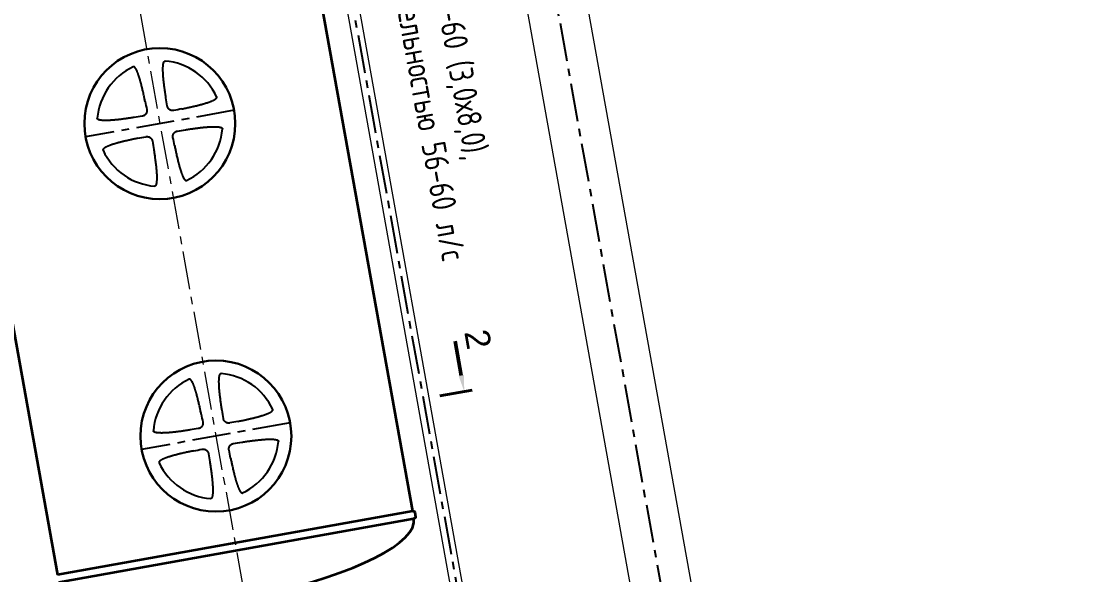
# Model space of a CAD drawing. Header units: millimetres. Extents: x 24859265 to 26550985, y 32092698 to 33532929.
# Drawn here: x 25974170 to 25982907, y 32915837 to 32920440 of the extents above; entities that cross this region are included whole.
import ezdxf
from ezdxf import colors
from ezdxf.entities.mleader import LeaderData, LeaderLine
from ezdxf.math import Vec2, Vec3

# ---------------------------------------------------------------- set-up
doc = ezdxf.new("R2010")
doc.units = ezdxf.units.MM
doc.linetypes.add('осевая', pattern=[50.8, 31.75, -6.35, 6.35, -6.35])
doc.layers.add('Выноски', color=7, linetype='Continuous')
doc.layers.add('Системный слой', color=7, linetype='Continuous')
doc.layers.add('Труба профиль', color=7, linetype='Continuous', lineweight=50)
doc.styles.add('ARTEM GOST', font='GOST_0.TTF')
doc.styles.add('GOST 2.304', font='GOST_0.TTF')
doc.styles.get("Standard").update_dxf_attribs({"font": 'arial.ttf'})
doc.dimstyles.new('STANDARD$0', dxfattribs={"dimscale": 100, "dimtxt": 2.5, "dimasz": 1, "dimexe": 0.5, "dimexo": 2, "dimgap": 1, "dimtad": 1, "dimdec": 0, "dimzin": 0, "dimdsep": 46, "dimtxsty": 'Standard', "dimblk1": 'OBLIQUE', "dimblk2": 'OBLIQUE', "dimsah": 1, "dimcen": 2, "dimadec": 0, "dimazin": 0, "dimtfac": 1, "dimtdec": 4, "dimtofl": 0, "dimtmove": 2, "dimatfit": 3, "dimldrblk": 'OBLIQUE', "dimfxl": 1, "dimtolj": 1, "dimtzin": 0, "dimarcsym": 0})

# ---------------------------------------------------------------- blocks, each defined once
blk = doc.blocks.new('fsadfs')
at = {"color": 1, "linetype": 'осевая', "lineweight": 25, "ltscale": 10}
for p, q in [((8927.3, -30378.6), (3836.6, -2004.1)), ((2972.9, -6660.8), (6380.9, -25656.3)), ((2301.9, -9285.1), (1066.9, -9506.7)), ((2767.8, -11882), (1532.8, -12103.6))]:
    blk.add_line(p, q, dxfattribs=at)
at = {"lineweight": 20}
for p, q in [((9013.2, -29441.3), (4256.8, -2930.5)), ((8521, -29529.6), (3764.6, -3018.8)), ((6331.8, -25665.1), (2924.5, -6674)), ((6430.1, -25647.5), (3022.9, -6656.2))]:
    blk.add_line(p, q, dxfattribs=at)
at = {"color": 1, "linetype": 'осевая', "lineweight": 15, "ltscale": 10}
blk.add_line((979.5, -5459), (4422.1, -24663), dxfattribs=at)
at = {"color": 1, "lineweight": 40}
blk.add_line((4281.9, -11610.4), (4013.2, -11658.6), dxfattribs=at)
at = {"lineweight": 35}
for points in [[(3786.3, -12617.1), (2535.7, -5646.6)], [(-417.2, -6176.4), (833.4, -13146.9)], [(3786.3, -12617.1), (833.4, -13146.9)], [(844, -13205.9), (3796.9, -12676.2)]]:
    blk.add_lwpolyline(points, dxfattribs=at)
at = {"color": 1, "linetype": 'ByBlock', "lineweight": -2}
blk.add_lwpolyline([(4190.6, -11488.1), (4139.5, -11203.2)], dxfattribs=at)
at = {"lineweight": 35}
for points in [[(3786.3, -12617.1), (3791.2, -12616.2, -0.414214), (3802.8, -12624.3), (3809.9, -12663.7)], [(3809.9, -12663.7, -0.414214), (3801.8, -12675.3), (3796.9, -12676.2)]]:
    blk.add_lwpolyline(points, format="xyb", dxfattribs=at)
blk.add_ellipse((2320.5, -12941), major_axis=(1476.4, 264.9), ratio=0.266979, start_param=4.828731, end_param=6.283185, dxfattribs=at)
at = {"color": 1, "lineweight": 25}
blk.add_solid([(4213, -11484.1), (4214.7, -11622.4), (4168.2, -11492.1)], dxfattribs=at)
at = {"layer": 'Системный слой', "color": 7, "lineweight": 30}
for centre in [(1684.4, -9395.9), (2150.3, -11992.8)]:
    blk.add_circle(centre, 627.4, dxfattribs=at)
at = {"layer": 'Системный слой', "color": 7, "lineweight": 25}
for centre, start, end in [((1684.4, -9395.9), 25.16569, 85.17713), ((1684.4, -9395.9), 115.16569, 175.17713), ((1684.4, -9395.9), 295.16569, 355.17713), ((1684.4, -9395.9), 205.16569, 265.17713), ((2150.3, -11992.8), 115.16569, 175.17713), ((2150.3, -11992.8), 25.16569, 85.17713), ((2150.3, -11992.8), 295.16569, 355.17713), ((2150.3, -11992.8), 205.16569, 265.17713)]:
    blk.add_arc(centre, 521.8, start, end, dxfattribs=at)
at = {"layer": 'Системный слой', "color": 7, "lineweight": 25, "extrusion": (0, 0, -1)}
for centre, major_axis, start_param, end_param in [((527, -9603.5), (562.8, -3136.9), -1.634239, -1.612784), ((2841.8, -9188.2), (-562.8, 3136.9), -1.528808, -1.507354), ((1476.8, -8238.5), (-3136.9, -562.8), -1.528808, -1.507354), ((1476.8, -8238.5), (-3136.9, -562.8), -1.634239, -1.612784), ((1892.1, -10553.3), (3136.9, 562.8), -1.634239, -1.612784), ((2841.8, -9188.2), (-562.8, 3136.9), -1.634239, -1.612784), ((1892.1, -10553.3), (3136.9, 562.8), -1.528808, -1.507354), ((527, -9603.5), (562.8, -3136.9), -1.528808, -1.507354), ((3307.7, -11785.1), (-562.8, 3136.9), -1.528808, -1.507354), ((992.9, -12200.4), (562.8, -3136.9), -1.634239, -1.612784), ((1942.7, -10835.4), (-3136.9, -562.8), -1.634239, -1.612784), ((1942.7, -10835.4), (-3136.9, -562.8), -1.528808, -1.507354), ((2358, -13150.2), (3136.9, 562.8), -1.528808, -1.507354), ((2358, -13150.2), (3136.9, 562.8), -1.634239, -1.612784), ((992.9, -12200.4), (562.8, -3136.9), -1.528808, -1.507354), ((3307.7, -11785.1), (-562.8, 3136.9), -1.634239, -1.612784)]:
    blk.add_ellipse(centre, major_axis=major_axis, ratio=0.34202, start_param=start_param, end_param=end_param, dxfattribs=at)
at = {"layer": 'Системный слой', "color": 7, "lineweight": 25}
for points, knots in [([(1735.4, -9181.4), (1734.6, -9176.4), (1733, -9166.1), (1731, -9153.2), (1729.2, -9141), (1727.3, -9128), (1724.9, -9111), (1722.4, -9092.9), (1720.4, -9077.1), (1718.9, -9064.4), (1717.6, -9053.8), (1716.5, -9043.8), (1715.5, -9034.2), (1714.6, -9024.7), (1713.7, -9015.2), (1712.9, -9005.9), (1712.2, -8996.7), (1711.6, -8987.8), (1711.1, -8979), (1710.7, -8970.5), (1710.4, -8962.2), (1710.2, -8954.2), (1710.1, -8946.6), (1710.1, -8939.5), (1710.2, -8932.8), (1710.5, -8926.6), (1710.8, -8920.9), (1711.2, -8915.6), (1711.7, -8910.8), (1712.2, -8906.3), (1712.8, -8902.4), (1713.4, -8898.8), (1714.1, -8895.8), (1714.7, -8893.1), (1715.4, -8890.9), (1716, -8888.9), (1716.6, -8887.2), (1717.2, -8885.7), (1717.8, -8884.4), (1718.3, -8883.3), (1718.8, -8882.4), (1719.3, -8881.7), (1719.7, -8881.1), (1720, -8880.5), (1720.4, -8880.1), (1720.7, -8879.6), (1721, -8879.2), (1721.4, -8878.9), (1721.7, -8878.6), (1722, -8878.3), (1722.3, -8878), (1722.7, -8877.6), (1723.2, -8877.3), (1723.6, -8877), (1724.2, -8876.7), (1724.8, -8876.4), (1725.6, -8876.1), (1726.4, -8875.9), (1727.1, -8875.9), (1727.8, -8875.8), (1728.2, -8875.9), (1728.3, -8875.9)], [0, 0, 0, 0, 3.02765, 6.130095, 7.711356, 10.295721, 13.929306, 17.852185, 21.075848, 23.356556, 25.454567, 27.369743, 29.28457, 31.181263, 33.060102, 34.903414, 36.729231, 38.501691, 40.238572, 41.921872, 43.587415, 45.168284, 46.682445, 48.08064, 49.429669, 50.648002, 51.78422, 52.805921, 53.793743, 54.673452, 55.478237, 56.163293, 56.80467, 57.338103, 57.808296, 58.197357, 58.567882, 58.885925, 59.167818, 59.395948, 59.604956, 59.772794, 59.91893, 60.040332, 60.158922, 60.267663, 60.369344, 60.459616, 60.545402, 60.628157, 60.712316, 60.824376, 60.935003, 61.043224, 61.149462, 61.294441, 61.474783, 61.6447, 61.762042, 61.936931, 62, 62, 62, 62]), ([(1562.1, -9212.5), (1561.1, -9207.5), (1559, -9197.3), (1556.3, -9184.5), (1553.8, -9172.5), (1551.1, -9159.6), (1547.4, -9142.8), (1543.4, -9125), (1539.8, -9109.5), (1536.9, -9097), (1534.3, -9086.7), (1531.9, -9077), (1529.5, -9067.6), (1527.1, -9058.3), (1524.6, -9049.1), (1522.1, -9040.1), (1519.6, -9031.3), (1517, -9022.7), (1514.5, -9014.3), (1511.9, -9006.1), (1509.3, -8998.3), (1506.7, -8990.7), (1504.2, -8983.6), (1501.7, -8976.9), (1499.2, -8970.7), (1496.8, -8964.9), (1494.6, -8959.7), (1492.4, -8954.9), (1490.2, -8950.5), (1488.1, -8946.5), (1486.2, -8943), (1484.4, -8939.9), (1482.7, -8937.3), (1481.2, -8935), (1479.8, -8933.1), (1478.5, -8931.5), (1477.4, -8930.1), (1476.3, -8928.9), (1475.3, -8927.9), (1474.4, -8927.1), (1473.7, -8926.4), (1473, -8925.9), (1472.4, -8925.4), (1471.9, -8925), (1471.4, -8924.7), (1470.9, -8924.4), (1470.5, -8924.2), (1470, -8924), (1469.6, -8923.8), (1469.3, -8923.6), (1468.8, -8923.4), (1468.3, -8923.3), (1467.8, -8923.1), (1467.2, -8923), (1466.6, -8922.9), (1465.9, -8922.8), (1465.1, -8922.9), (1464.3, -8923), (1463.6, -8923.1), (1463, -8923.4), (1462.6, -8923.5), (1462.5, -8923.6)], [0, 0, 0, 0, 3.02765, 6.130095, 7.711356, 10.295721, 13.929306, 17.852185, 21.075848, 23.356556, 25.454567, 27.369743, 29.28457, 31.181263, 33.060102, 34.903414, 36.729231, 38.501691, 40.238572, 41.921872, 43.587415, 45.168284, 46.682445, 48.08064, 49.429669, 50.648002, 51.78422, 52.805921, 53.793743, 54.673452, 55.478237, 56.163293, 56.80467, 57.338103, 57.808296, 58.197357, 58.567882, 58.885925, 59.167818, 59.395948, 59.604956, 59.772794, 59.91893, 60.040332, 60.158922, 60.267663, 60.369344, 60.459616, 60.545402, 60.628157, 60.712316, 60.824376, 60.935003, 61.043224, 61.149462, 61.294441, 61.474783, 61.6447, 61.762042, 61.936931, 62, 62, 62, 62]), ([(1800.8, -9286.8), (1799.9, -9287), (1798.3, -9287.3), (1795.8, -9287.6), (1793.3, -9287.7), (1790.8, -9287.8), (1788.2, -9287.7), (1785.7, -9287.5), (1783.2, -9287.2), (1780.7, -9286.7), (1778.3, -9286.1), (1776, -9285.3), (1773.7, -9284.5), (1771.5, -9283.5), (1769.5, -9282.5), (1767.5, -9281.4), (1765.6, -9280.2), (1763.9, -9279), (1762.3, -9277.7), (1760.7, -9276.4), (1759.2, -9274.9), (1757.8, -9273.4), (1756.6, -9272), (1755.2, -9270.4), (1753.9, -9268.4), (1752.4, -9266.1), (1751.1, -9263.8), (1750.1, -9261.7), (1749.2, -9259.6), (1748.2, -9257.1), (1747.4, -9254.3), (1746.7, -9251.5), (1746.4, -9249.7), (1746.2, -9248.9)], [0, 0, 0, 0, 1.160827, 2.293622, 3.43563, 4.588756, 5.746246, 6.905348, 8.060469, 9.206891, 10.341224, 11.457239, 12.554235, 13.633163, 14.697615, 15.730559, 16.730575, 17.684561, 18.604883, 19.490061, 20.578623, 21.459916, 22.381037, 23.113319, 24.320591, 25.627437, 26.832376, 28.012841, 28.720001, 30.061886, 31.592299, 32.799071, 34, 34, 34, 34]), ([(1867.7, -9273.5), (1873, -9272.5), (1883.7, -9270.3), (1900, -9266.9), (1913.8, -9264), (1925.2, -9261.6), (1933.9, -9259.7), (1943.8, -9257.5), (1954.8, -9255), (1967.1, -9252.2), (1978.5, -9249.5), (1988.9, -9246.9), (1998.4, -9244.6), (2007.9, -9242.2), (2017.3, -9239.8), (2026.6, -9237.3), (2035.7, -9234.8), (2044.7, -9232.3), (2053.4, -9229.8), (2061.9, -9227.2), (2070.1, -9224.6), (2078.1, -9222.1), (2085.8, -9219.5), (2093.2, -9216.9), (2100.1, -9214.4), (2106.6, -9211.9), (2112.5, -9209.5), (2118, -9207.2), (2123, -9204.9), (2127.6, -9202.8), (2131.7, -9200.7), (2135.5, -9198.7), (2138.8, -9196.8), (2141.6, -9195.1), (2144.1, -9193.5), (2146.2, -9192), (2147.9, -9190.7), (2149.4, -9189.5), (2150.7, -9188.4), (2151.8, -9187.3), (2152.7, -9186.4), (2153.5, -9185.6), (2154.1, -9184.8), (2154.6, -9184.2), (2155, -9183.6), (2155.4, -9183.1), (2155.7, -9182.6), (2155.9, -9182.2), (2156.2, -9181.8), (2156.4, -9181.4), (2156.5, -9181), (2156.7, -9180.6), (2156.9, -9180.2), (2157, -9179.8), (2157.2, -9179.2), (2157.3, -9178.7), (2157.4, -9178.1), (2157.4, -9177.4), (2157.4, -9176.6), (2157.3, -9175.8), (2157.1, -9175), (2156.9, -9174.4), (2156.8, -9174.1), (2156.7, -9174)], [0, 0, 0, 0, 3.294372, 6.658592, 10.121593, 11.902894, 13.727108, 15.565806, 18.089199, 20.650882, 23.250738, 25.227925, 27.214477, 29.207845, 31.198516, 33.161939, 35.100749, 36.992852, 38.86301, 40.668913, 42.43271, 44.134312, 45.815956, 47.40632, 48.925529, 50.321905, 51.666806, 52.875385, 53.998684, 55.003566, 55.973887, 56.834853, 57.620252, 58.285215, 58.906539, 59.421027, 59.873097, 60.246259, 60.602155, 60.908041, 61.180307, 61.401463, 61.604048, 61.767517, 61.910185, 62.028901, 62.14479, 62.250718, 62.349589, 62.437156, 62.520317, 62.600986, 62.683377, 62.794474, 62.904935, 63.013803, 63.122506, 63.271682, 63.45784, 63.633238, 63.754366, 63.934896, 64, 64, 64, 64]), ([(1470, -9344.9), (1464.6, -9345.8), (1453.6, -9347.5), (1439.9, -9349.5), (1428.3, -9351.3), (1418.7, -9352.7), (1406.6, -9354.4), (1392.1, -9356.4), (1375.7, -9358.6), (1360.9, -9360.5), (1347.9, -9362), (1337.2, -9363.2), (1327.2, -9364.3), (1317.6, -9365.3), (1308.1, -9366.2), (1298.7, -9367), (1289.5, -9367.8), (1280.4, -9368.4), (1271.6, -9369), (1263.1, -9369.4), (1254.8, -9369.8), (1246.7, -9370), (1239, -9370.2), (1231.7, -9370.2), (1224.8, -9370.1), (1218.4, -9370), (1212.5, -9369.7), (1207.1, -9369.3), (1202, -9368.9), (1197.4, -9368.4), (1193.2, -9367.8), (1189.4, -9367.2), (1186.1, -9366.6), (1183.2, -9365.9), (1180.7, -9365.3), (1178.6, -9364.7), (1176.7, -9364), (1175.1, -9363.4), (1173.7, -9362.8), (1172.5, -9362.3), (1171.5, -9361.8), (1170.6, -9361.3), (1169.9, -9360.8), (1169.4, -9360.5), (1168.9, -9360.1), (1168.4, -9359.8), (1168, -9359.4), (1167.6, -9359.1), (1167.3, -9358.8), (1167, -9358.5), (1166.8, -9358.3), (1166.5, -9357.9), (1166.1, -9357.5), (1165.8, -9357.1), (1165.5, -9356.6), (1165.2, -9356.1), (1164.9, -9355.5), (1164.7, -9354.7), (1164.5, -9353.9), (1164.4, -9353.1), (1164.4, -9352.5), (1164.4, -9352.1), (1164.4, -9352)], [0, 0, 0, 0, 3.289426, 6.641073, 8.341944, 10.288254, 12.467464, 15.73036, 19.040043, 22.396272, 24.748618, 26.9013, 28.85179, 30.799553, 32.720392, 34.61697, 36.467565, 38.296603, 40.062486, 41.787015, 43.450467, 45.094385, 46.649301, 48.134932, 49.501134, 50.817333, 52.001692, 53.103719, 54.091658, 55.04643, 55.895777, 56.672128, 57.331893, 57.949266, 58.462051, 58.913492, 59.286861, 59.642661, 59.947993, 60.219335, 60.439132, 60.640228, 60.80198, 60.942837, 61.059698, 61.173776, 61.278051, 61.375378, 61.461577, 61.543439, 61.622848, 61.70395, 61.81331, 61.922045, 62.029212, 62.136217, 62.283062, 62.466311, 62.638969, 62.758204, 62.935914, 63, 63, 63, 63]), ([(1575.4, -9279.5), (1575.5, -9280.4), (1575.8, -9282), (1576.1, -9284.5), (1576.3, -9287), (1576.3, -9289.5), (1576.2, -9292.1), (1576, -9294.6), (1575.7, -9297.1), (1575.2, -9299.6), (1574.6, -9302), (1573.9, -9304.3), (1573, -9306.6), (1572.1, -9308.7), (1571.1, -9310.8), (1569.9, -9312.8), (1568.8, -9314.6), (1567.5, -9316.4), (1566.1, -9318.2), (1564.6, -9319.9), (1563, -9321.5), (1561.1, -9323.3), (1559.2, -9324.8), (1557.4, -9326.1), (1555.5, -9327.4), (1553.6, -9328.5), (1551.5, -9329.6), (1549.6, -9330.5), (1547.5, -9331.4), (1545.5, -9332.1), (1543.1, -9332.8), (1540.2, -9333.5), (1538.3, -9333.9), (1537.4, -9334.1)], [0, 0, 0, 0, 1.160825, 2.293619, 3.435628, 4.588757, 5.746252, 6.905358, 8.060478, 9.206889, 10.341203, 11.457205, 12.554205, 13.633169, 14.695741, 15.717068, 16.69175, 17.601108, 18.876909, 19.676175, 20.71619, 22.027068, 23.211446, 23.982012, 25.113816, 26.386625, 26.915982, 28.452958, 29.235773, 30.022226, 31.353686, 32.71083, 34, 34, 34, 34]), ([(1898.8, -9446.8), (1904.2, -9446), (1915, -9444.3), (1931.4, -9441.8), (1945.4, -9439.8), (1956.9, -9438.1), (1965.8, -9436.8), (1974.8, -9435.6), (1984, -9434.4), (1993.4, -9433.1), (2002.8, -9431.9), (2012.4, -9430.7), (2022.1, -9429.6), (2031.8, -9428.5), (2041.6, -9427.4), (2051.3, -9426.4), (2060.9, -9425.5), (2070.4, -9424.7), (2079.7, -9424), (2088.8, -9423.3), (2097.6, -9422.7), (2106.2, -9422.3), (2114.6, -9421.9), (2122.7, -9421.7), (2130.5, -9421.6), (2137.8, -9421.5), (2144.8, -9421.6), (2151.2, -9421.8), (2157.1, -9422.1), (2162.5, -9422.5), (2167.5, -9422.9), (2172.1, -9423.4), (2176.3, -9424), (2180, -9424.6), (2183.2, -9425.3), (2186, -9425.9), (2188.5, -9426.6), (2190.5, -9427.2), (2192.3, -9427.8), (2193.8, -9428.4), (2195.2, -9428.9), (2196.4, -9429.5), (2197.4, -9430), (2198.2, -9430.5), (2198.9, -9430.9), (2199.5, -9431.3), (2200, -9431.6), (2200.4, -9432), (2200.8, -9432.3), (2201.2, -9432.6), (2201.5, -9432.9), (2201.8, -9433.2), (2202.1, -9433.5), (2202.4, -9433.8), (2202.7, -9434.2), (2203, -9434.7), (2203.3, -9435.1), (2203.6, -9435.6), (2203.9, -9436.3), (2204.2, -9437.1), (2204.3, -9437.8), (2204.4, -9438.6), (2204.4, -9439.2), (2204.4, -9439.6), (2204.4, -9439.7)], [0, 0, 0, 0, 3.346522, 6.766848, 10.291529, 12.10647, 13.966728, 15.842272, 17.760329, 19.705723, 21.690551, 23.687495, 25.705597, 27.732688, 29.765616, 31.795276, 33.795524, 35.769581, 37.694349, 39.596139, 41.431301, 43.222957, 44.950628, 46.657893, 48.27186, 49.813093, 51.228677, 52.591625, 53.814671, 54.950111, 55.963708, 56.941681, 57.807329, 58.595452, 59.260387, 59.880783, 60.393124, 60.842571, 61.213062, 61.566815, 61.871519, 62.143339, 62.364996, 62.568381, 62.733225, 62.877534, 62.998106, 63.115804, 63.223386, 63.323799, 63.412733, 63.497193, 63.579124, 63.662803, 63.775637, 63.887825, 63.998395, 64.108796, 64.260302, 64.449369, 64.627508, 64.750528, 64.933879, 65, 65, 65, 65]), ([(1501.1, -9518.2), (1495.8, -9519.3), (1485.2, -9521.4), (1471.8, -9524.2), (1460.6, -9526.5), (1451.3, -9528.5), (1439.4, -9531.1), (1425.2, -9534.2), (1409.2, -9537.8), (1394.7, -9541.2), (1382, -9544.3), (1371.5, -9546.8), (1361.8, -9549.3), (1352.4, -9551.7), (1343.1, -9554.2), (1333.9, -9556.7), (1325, -9559.2), (1316.2, -9561.7), (1307.7, -9564.3), (1299.5, -9566.8), (1291.5, -9569.4), (1283.7, -9572), (1276.3, -9574.6), (1269.4, -9577.1), (1262.9, -9579.6), (1256.9, -9582), (1251.3, -9584.4), (1246.3, -9586.6), (1241.7, -9588.8), (1237.5, -9590.9), (1233.6, -9592.9), (1230.3, -9594.8), (1227.4, -9596.6), (1224.9, -9598.2), (1222.7, -9599.7), (1221, -9601), (1219.5, -9602.2), (1218.2, -9603.3), (1217, -9604.4), (1216.1, -9605.3), (1215.3, -9606.2), (1214.7, -9606.9), (1214.2, -9607.6), (1213.8, -9608.1), (1213.4, -9608.6), (1213.1, -9609.1), (1212.9, -9609.5), (1212.6, -9610), (1212.5, -9610.4), (1212.3, -9610.7), (1212.1, -9611.1), (1212, -9611.5), (1211.8, -9612), (1211.6, -9612.5), (1211.5, -9613), (1211.4, -9613.6), (1211.4, -9614.4), (1211.4, -9615.2), (1211.5, -9616), (1211.7, -9616.7), (1211.9, -9617.3), (1212.1, -9617.7), (1212.1, -9617.8)], [0, 0, 0, 0, 3.218923, 6.506826, 8.178508, 10.098303, 12.252324, 15.489576, 18.77979, 22.122744, 24.473336, 26.627827, 28.584132, 30.538174, 32.467068, 34.373014, 36.235157, 38.076608, 39.857077, 41.597492, 43.27857, 44.940532, 46.513958, 48.018144, 49.402538, 50.736545, 51.936949, 53.053667, 54.053979, 55.020167, 55.878253, 56.661609, 57.325775, 57.946675, 58.461223, 58.913538, 59.286894, 59.642684, 59.948009, 60.219346, 60.43914, 60.640233, 60.801982, 60.942838, 61.059698, 61.173776, 61.278051, 61.375378, 61.461577, 61.543439, 61.622847, 61.70395, 61.81331, 61.922045, 62.029212, 62.136217, 62.283062, 62.466311, 62.638969, 62.758204, 62.935914, 63, 63, 63, 63]), ([(1568.1, -9504.9), (1568.9, -9504.8), (1570.5, -9504.5), (1573, -9504.2), (1575.5, -9504), (1578.1, -9504), (1580.6, -9504), (1583.1, -9504.2), (1585.6, -9504.6), (1588.1, -9505.1), (1590.5, -9505.7), (1592.9, -9506.4), (1595.1, -9507.2), (1597.3, -9508.2), (1599.4, -9509.2), (1601.3, -9510.4), (1603.2, -9511.5), (1604.9, -9512.8), (1606.5, -9514), (1608.1, -9515.4), (1609.6, -9516.8), (1611, -9518.4), (1612.3, -9519.8), (1613.6, -9521.4), (1615, -9523.3), (1616.4, -9525.6), (1617.7, -9528), (1618.7, -9530), (1619.7, -9532.2), (1620.6, -9534.6), (1621.5, -9537.5), (1622.1, -9540.3), (1622.5, -9542), (1622.6, -9542.9)], [0, 0, 0, 0, 1.160827, 2.293622, 3.43563, 4.588756, 5.746246, 6.905348, 8.060469, 9.206891, 10.341224, 11.457239, 12.554235, 13.633163, 14.697615, 15.730559, 16.730575, 17.684561, 18.604883, 19.490061, 20.578623, 21.459916, 22.381037, 23.113319, 24.320591, 25.627437, 26.832376, 28.012841, 28.720001, 30.061886, 31.592299, 32.799071, 34, 34, 34, 34]), ([(1793.5, -9512.2), (1793.3, -9511.4), (1793, -9509.7), (1792.7, -9507.2), (1792.5, -9504.7), (1792.5, -9502.2), (1792.6, -9499.7), (1792.8, -9497.1), (1793.1, -9494.6), (1793.6, -9492.2), (1794.2, -9489.8), (1794.9, -9487.4), (1795.8, -9485.2), (1796.7, -9483), (1797.8, -9480.9), (1798.9, -9478.9), (1800.1, -9477.1), (1801.3, -9475.4), (1802.5, -9473.8), (1803.9, -9472.2), (1805.4, -9470.7), (1806.9, -9469.2), (1808.3, -9468), (1809.9, -9466.7), (1811.9, -9465.3), (1814.1, -9463.9), (1816.5, -9462.5), (1818.5, -9461.6), (1820.7, -9460.6), (1823.2, -9459.7), (1826, -9458.8), (1828.8, -9458.1), (1830.5, -9457.8), (1831.4, -9457.7)], [0, 0, 0, 0, 1.160827, 2.293622, 3.43563, 4.588756, 5.746246, 6.905348, 8.060469, 9.206891, 10.341224, 11.457239, 12.554235, 13.633163, 14.697615, 15.730559, 16.730575, 17.684561, 18.604883, 19.490061, 20.578623, 21.459916, 22.381037, 23.113319, 24.320591, 25.627437, 26.832376, 28.012841, 28.720001, 30.061886, 31.592299, 32.799071, 34, 34, 34, 34]), ([(1633.4, -9610.3), (1634.3, -9615.5), (1635.9, -9626), (1637.9, -9639.2), (1639.8, -9651.6), (1641.7, -9664.9), (1644.1, -9682.2), (1646.6, -9700.6), (1648.7, -9716.7), (1650.2, -9729.6), (1651.4, -9740.2), (1652.5, -9750.3), (1653.5, -9759.9), (1654.5, -9769.5), (1655.3, -9779), (1656.1, -9788.3), (1656.8, -9797.5), (1657.4, -9806.4), (1657.9, -9815.1), (1658.3, -9823.6), (1658.5, -9831.8), (1658.7, -9839.8), (1658.7, -9847.3), (1658.7, -9854.3), (1658.5, -9860.9), (1658.3, -9867), (1657.9, -9872.6), (1657.5, -9877.7), (1657, -9882.5), (1656.4, -9886.8), (1655.8, -9890.6), (1655.1, -9894), (1654.5, -9897), (1653.8, -9899.5), (1653.2, -9901.7), (1652.6, -9903.5), (1652, -9905.1), (1651.4, -9906.6), (1650.8, -9907.8), (1650.3, -9908.8), (1649.8, -9909.6), (1649.4, -9910.3), (1649, -9910.9), (1648.6, -9911.4), (1648.3, -9911.9), (1648, -9912.3), (1647.7, -9912.6), (1647.4, -9913), (1647.1, -9913.2), (1646.8, -9913.5), (1646.5, -9913.8), (1646.1, -9914.1), (1645.6, -9914.5), (1645.2, -9914.8), (1644.6, -9915.1), (1644, -9915.4), (1643.2, -9915.6), (1642.4, -9915.8), (1641.7, -9915.9), (1641.1, -9915.9), (1640.6, -9915.9), (1640.5, -9915.9)], [0, 0, 0, 0, 3.098261, 6.270257, 7.885874, 10.522158, 14.222088, 18.211189, 21.48322, 23.791405, 25.91056, 27.83924, 29.766287, 31.670808, 33.554374, 35.397495, 37.221271, 38.987539, 40.715869, 42.387727, 44.041242, 45.608249, 47.107289, 48.488328, 49.8195, 51.017864, 52.132795, 53.131323, 54.095468, 54.950922, 55.731334, 56.392139, 57.009565, 57.520478, 57.969136, 58.338887, 58.691133, 58.993238, 59.261551, 59.478662, 59.677208, 59.836711, 59.975492, 60.090496, 60.202763, 60.305383, 60.401166, 60.485997, 60.56656, 60.644707, 60.724522, 60.832147, 60.939155, 61.044621, 61.149928, 61.294442, 61.474783, 61.6447, 61.762042, 61.936931, 62, 62, 62, 62]), ([(1806.7, -9579.2), (1807.8, -9584.4), (1809.9, -9594.8), (1812.6, -9607.8), (1815.2, -9620.1), (1818, -9633.3), (1821.7, -9650.4), (1825.8, -9668.5), (1829.4, -9684.2), (1832.5, -9696.9), (1835, -9707.3), (1837.5, -9717.1), (1839.9, -9726.5), (1842.4, -9735.8), (1844.9, -9745), (1847.4, -9754), (1849.9, -9762.8), (1852.5, -9771.4), (1855, -9779.7), (1857.6, -9787.8), (1860.2, -9795.7), (1862.8, -9803.2), (1865.4, -9810.2), (1867.9, -9816.8), (1870.3, -9822.9), (1872.7, -9828.5), (1875, -9833.6), (1877.2, -9838.3), (1879.3, -9842.6), (1881.3, -9846.5), (1883.2, -9849.8), (1885, -9852.8), (1886.7, -9855.3), (1888.2, -9857.5), (1889.5, -9859.3), (1890.7, -9860.8), (1891.8, -9862.1), (1892.9, -9863.2), (1893.9, -9864.2), (1894.7, -9864.9), (1895.4, -9865.6), (1896.1, -9866.1), (1896.7, -9866.5), (1897.2, -9866.8), (1897.6, -9867.1), (1898.1, -9867.4), (1898.5, -9867.6), (1898.9, -9867.8), (1899.3, -9868), (1899.6, -9868.2), (1900.1, -9868.3), (1900.5, -9868.5), (1901, -9868.6), (1901.6, -9868.8), (1902.2, -9868.8), (1902.9, -9868.9), (1903.7, -9868.9), (1904.5, -9868.8), (1905.3, -9868.6), (1905.8, -9868.4), (1906.2, -9868.2), (1906.3, -9868.2)], [0, 0, 0, 0, 3.098261, 6.270257, 7.885874, 10.522158, 14.222088, 18.211189, 21.48322, 23.791405, 25.91056, 27.83924, 29.766287, 31.670808, 33.554374, 35.397495, 37.221269, 38.987539, 40.715871, 42.387727, 44.041242, 45.608249, 47.107289, 48.488328, 49.8195, 51.017864, 52.132795, 53.131323, 54.095468, 54.950922, 55.731334, 56.392139, 57.009565, 57.520478, 57.969136, 58.338887, 58.691133, 58.993238, 59.261551, 59.478662, 59.677208, 59.836711, 59.975492, 60.090496, 60.202763, 60.305383, 60.401166, 60.485997, 60.56656, 60.644707, 60.724522, 60.832147, 60.939155, 61.044621, 61.149928, 61.294442, 61.474783, 61.6447, 61.762042, 61.936931, 62, 62, 62, 62]), ([(2028, -11809.5), (2027, -11804.4), (2024.9, -11794.3), (2022.3, -11781.5), (2019.7, -11769.4), (2017, -11756.5), (2013.3, -11739.7), (2009.4, -11722), (2005.8, -11706.4), (2002.8, -11693.9), (2000.3, -11683.6), (1997.8, -11673.9), (1995.4, -11664.5), (1993, -11655.2), (1990.5, -11646.1), (1988, -11637), (1985.5, -11628.2), (1983, -11619.6), (1980.4, -11611.2), (1977.8, -11603.1), (1975.2, -11595.2), (1972.6, -11587.6), (1970.1, -11580.5), (1967.6, -11573.8), (1965.1, -11567.6), (1962.8, -11561.8), (1960.5, -11556.6), (1958.3, -11551.8), (1956.1, -11547.4), (1954.1, -11543.4), (1952.1, -11539.9), (1950.3, -11536.8), (1948.7, -11534.2), (1947.1, -11531.9), (1945.7, -11530.1), (1944.5, -11528.4), (1943.3, -11527), (1942.2, -11525.8), (1941.2, -11524.8), (1940.3, -11524), (1939.6, -11523.3), (1938.9, -11522.8), (1938.3, -11522.3), (1937.8, -11522), (1937.3, -11521.7), (1936.8, -11521.4), (1936.4, -11521.1), (1936, -11520.9), (1935.6, -11520.7), (1935.2, -11520.5), (1934.7, -11520.4), (1934.3, -11520.2), (1933.7, -11520), (1933.2, -11519.9), (1932.6, -11519.8), (1931.8, -11519.8), (1931, -11519.8), (1930.2, -11519.9), (1929.5, -11520.1), (1928.9, -11520.3), (1928.5, -11520.4), (1928.4, -11520.5)], [0, 0, 0, 0, 3.02765, 6.130095, 7.711356, 10.295721, 13.929306, 17.852185, 21.075848, 23.356556, 25.454567, 27.369743, 29.28457, 31.181263, 33.060102, 34.903414, 36.729231, 38.501691, 40.238572, 41.921872, 43.587415, 45.168284, 46.682445, 48.08064, 49.429669, 50.648002, 51.78422, 52.805921, 53.793743, 54.673452, 55.478237, 56.163293, 56.80467, 57.338103, 57.808296, 58.197357, 58.567882, 58.885925, 59.167818, 59.395948, 59.604956, 59.772794, 59.91893, 60.040332, 60.158922, 60.267663, 60.369344, 60.459616, 60.545402, 60.628157, 60.712316, 60.824376, 60.935003, 61.043224, 61.149462, 61.294441, 61.474783, 61.6447, 61.762042, 61.936931, 62, 62, 62, 62]), ([(2201.3, -11778.4), (2200.5, -11773.3), (2198.9, -11763), (2196.9, -11750.1), (2195.1, -11738), (2193.2, -11724.9), (2190.8, -11707.9), (2188.4, -11689.8), (2186.3, -11674), (2184.8, -11661.3), (2183.6, -11650.7), (2182.4, -11640.8), (2181.4, -11631.1), (2180.5, -11621.6), (2179.6, -11612.1), (2178.8, -11602.8), (2178.1, -11593.7), (2177.5, -11584.7), (2177, -11576), (2176.6, -11567.4), (2176.3, -11559.1), (2176.1, -11551.1), (2176, -11543.6), (2176, -11536.4), (2176.1, -11529.7), (2176.4, -11523.5), (2176.7, -11517.8), (2177.1, -11512.6), (2177.6, -11507.7), (2178.1, -11503.2), (2178.7, -11499.3), (2179.4, -11495.8), (2180, -11492.7), (2180.7, -11490), (2181.3, -11487.8), (2181.9, -11485.8), (2182.5, -11484.1), (2183.1, -11482.6), (2183.7, -11481.3), (2184.2, -11480.3), (2184.7, -11479.4), (2185.2, -11478.6), (2185.6, -11478), (2185.9, -11477.5), (2186.3, -11477), (2186.6, -11476.5), (2187, -11476.2), (2187.3, -11475.8), (2187.6, -11475.5), (2187.9, -11475.2), (2188.2, -11474.9), (2188.6, -11474.6), (2189.1, -11474.2), (2189.6, -11473.9), (2190.1, -11473.6), (2190.7, -11473.3), (2191.5, -11473), (2192.3, -11472.9), (2193.1, -11472.8), (2193.7, -11472.8), (2194.1, -11472.8), (2194.2, -11472.8)], [0, 0, 0, 0, 3.02765, 6.130095, 7.711356, 10.295721, 13.929306, 17.852185, 21.075848, 23.356556, 25.454567, 27.369743, 29.28457, 31.181263, 33.060102, 34.903414, 36.729231, 38.501691, 40.238572, 41.921872, 43.587415, 45.168284, 46.682445, 48.08064, 49.429669, 50.648002, 51.78422, 52.805921, 53.793743, 54.673452, 55.478237, 56.163293, 56.80467, 57.338103, 57.808296, 58.197357, 58.567882, 58.885925, 59.167818, 59.395948, 59.604956, 59.772794, 59.91893, 60.040332, 60.158922, 60.267663, 60.369344, 60.459616, 60.545402, 60.628157, 60.712316, 60.824376, 60.935003, 61.043224, 61.149462, 61.294441, 61.474783, 61.6447, 61.762042, 61.936931, 62, 62, 62, 62]), ([(2333.7, -11870.5), (2339, -11869.4), (2349.7, -11867.2), (2365.9, -11863.9), (2379.7, -11860.9), (2391.1, -11858.5), (2399.8, -11856.6), (2409.7, -11854.4), (2420.8, -11851.9), (2433, -11849.1), (2444.4, -11846.4), (2454.8, -11843.9), (2464.3, -11841.5), (2473.8, -11839.2), (2483.2, -11836.7), (2492.5, -11834.2), (2501.7, -11831.7), (2510.6, -11829.2), (2519.4, -11826.7), (2527.9, -11824.1), (2536.1, -11821.6), (2544.1, -11819), (2551.8, -11816.4), (2559.1, -11813.8), (2566, -11811.3), (2572.5, -11808.8), (2578.4, -11806.4), (2584, -11804.1), (2588.9, -11801.9), (2593.5, -11799.7), (2597.6, -11797.6), (2601.4, -11795.6), (2604.7, -11793.7), (2607.6, -11792), (2610, -11790.4), (2612.1, -11788.9), (2613.9, -11787.6), (2615.3, -11786.4), (2616.6, -11785.3), (2617.7, -11784.3), (2618.6, -11783.3), (2619.4, -11782.5), (2620, -11781.8), (2620.5, -11781.1), (2621, -11780.5), (2621.3, -11780), (2621.6, -11779.6), (2621.9, -11779.1), (2622.1, -11778.7), (2622.3, -11778.3), (2622.5, -11777.9), (2622.6, -11777.6), (2622.8, -11777.2), (2622.9, -11776.7), (2623.1, -11776.2), (2623.2, -11775.6), (2623.3, -11775), (2623.4, -11774.3), (2623.3, -11773.5), (2623.2, -11772.7), (2623.1, -11771.9), (2622.8, -11771.4), (2622.7, -11771), (2622.6, -11770.9)], [0, 0, 0, 0, 3.294372, 6.658592, 10.121593, 11.902894, 13.727108, 15.565806, 18.089199, 20.650882, 23.250738, 25.227925, 27.214477, 29.207845, 31.198516, 33.161939, 35.100749, 36.992852, 38.86301, 40.668913, 42.43271, 44.134312, 45.815956, 47.40632, 48.925529, 50.321905, 51.666806, 52.875385, 53.998684, 55.003566, 55.973887, 56.834853, 57.620252, 58.285215, 58.906539, 59.421027, 59.873097, 60.246259, 60.602155, 60.908041, 61.180307, 61.401463, 61.604048, 61.767517, 61.910185, 62.028901, 62.14479, 62.250718, 62.349589, 62.437156, 62.520317, 62.600986, 62.683377, 62.794474, 62.904935, 63.013803, 63.122506, 63.271682, 63.45784, 63.633238, 63.754366, 63.934896, 64, 64, 64, 64]), ([(2041.3, -11876.5), (2041.4, -11877.3), (2041.7, -11878.9), (2042, -11881.4), (2042.2, -11883.9), (2042.2, -11886.5), (2042.2, -11889), (2042, -11891.5), (2041.6, -11894), (2041.1, -11896.5), (2040.5, -11898.9), (2039.8, -11901.2), (2039, -11903.5), (2038, -11905.7), (2037, -11907.7), (2035.9, -11909.7), (2034.7, -11911.5), (2033.4, -11913.4), (2032, -11915.1), (2030.5, -11916.8), (2028.9, -11918.4), (2027, -11920.2), (2025.2, -11921.7), (2023.3, -11923), (2021.4, -11924.3), (2019.5, -11925.4), (2017.4, -11926.5), (2015.5, -11927.4), (2013.4, -11928.3), (2011.4, -11929), (2009, -11929.8), (2006.2, -11930.5), (2004.3, -11930.8), (2003.3, -11931)], [0, 0, 0, 0, 1.160825, 2.293619, 3.435628, 4.588757, 5.746252, 6.905358, 8.060478, 9.206889, 10.341203, 11.457205, 12.554205, 13.633169, 14.695741, 15.717068, 16.69175, 17.601108, 18.876909, 19.676175, 20.71619, 22.027068, 23.211446, 23.982012, 25.113816, 26.386625, 26.915982, 28.452958, 29.235773, 30.022226, 31.353686, 32.71083, 34, 34, 34, 34]), ([(2266.7, -11883.7), (2265.8, -11883.9), (2264.2, -11884.2), (2261.7, -11884.5), (2259.2, -11884.7), (2256.7, -11884.7), (2254.1, -11884.6), (2251.6, -11884.4), (2249.1, -11884.1), (2246.6, -11883.6), (2244.2, -11883), (2241.9, -11882.3), (2239.6, -11881.4), (2237.5, -11880.5), (2235.4, -11879.4), (2233.4, -11878.3), (2231.6, -11877.1), (2229.8, -11875.9), (2228.3, -11874.7), (2226.7, -11873.3), (2225.1, -11871.8), (2223.7, -11870.3), (2222.5, -11868.9), (2221.2, -11867.3), (2219.8, -11865.4), (2218.3, -11863.1), (2217, -11860.7), (2216, -11858.7), (2215.1, -11856.5), (2214.2, -11854), (2213.3, -11851.2), (2212.6, -11848.4), (2212.3, -11846.7), (2212.1, -11845.8)], [0, 0, 0, 0, 1.160827, 2.293622, 3.43563, 4.588756, 5.746246, 6.905348, 8.060469, 9.206891, 10.341224, 11.457239, 12.554235, 13.633163, 14.697615, 15.730559, 16.730575, 17.684561, 18.604883, 19.490061, 20.578623, 21.459916, 22.381037, 23.113319, 24.320591, 25.627437, 26.832376, 28.012841, 28.720001, 30.061886, 31.592299, 32.799071, 34, 34, 34, 34]), ([(1935.9, -11941.8), (1930.5, -11942.7), (1919.5, -11944.4), (1905.8, -11946.5), (1894.3, -11948.2), (1884.7, -11949.6), (1872.5, -11951.3), (1858, -11953.3), (1841.7, -11955.5), (1826.8, -11957.4), (1813.8, -11958.9), (1803.1, -11960.2), (1793.1, -11961.2), (1783.5, -11962.2), (1774, -11963.1), (1764.6, -11963.9), (1755.4, -11964.7), (1746.4, -11965.3), (1737.6, -11965.9), (1729, -11966.4), (1720.7, -11966.7), (1712.7, -11967), (1704.9, -11967.1), (1697.6, -11967.1), (1690.7, -11967.1), (1684.3, -11966.9), (1678.4, -11966.6), (1673, -11966.3), (1667.9, -11965.8), (1663.3, -11965.3), (1659.1, -11964.8), (1655.3, -11964.2), (1652, -11963.5), (1649.1, -11962.9), (1646.6, -11962.2), (1644.5, -11961.6), (1642.7, -11961), (1641, -11960.4), (1639.6, -11959.8), (1638.4, -11959.2), (1637.4, -11958.7), (1636.6, -11958.2), (1635.9, -11957.8), (1635.3, -11957.4), (1634.8, -11957), (1634.3, -11956.7), (1633.9, -11956.4), (1633.6, -11956.1), (1633.2, -11955.8), (1633, -11955.5), (1632.7, -11955.2), (1632.4, -11954.8), (1632.1, -11954.5), (1631.7, -11954), (1631.4, -11953.6), (1631.2, -11953), (1630.8, -11952.4), (1630.6, -11951.6), (1630.4, -11950.8), (1630.3, -11950.1), (1630.3, -11949.4), (1630.3, -11949), (1630.3, -11948.9)], [0, 0, 0, 0, 3.289426, 6.641073, 8.341944, 10.288254, 12.467464, 15.73036, 19.040043, 22.396272, 24.748618, 26.9013, 28.85179, 30.799553, 32.720392, 34.61697, 36.467565, 38.296603, 40.062486, 41.787015, 43.450467, 45.094385, 46.649301, 48.134932, 49.501134, 50.817333, 52.001692, 53.103719, 54.091658, 55.04643, 55.895777, 56.672128, 57.331893, 57.949266, 58.462051, 58.913492, 59.286861, 59.642661, 59.947993, 60.219335, 60.439132, 60.640228, 60.80198, 60.942837, 61.059698, 61.173776, 61.278051, 61.375378, 61.461577, 61.543439, 61.622848, 61.70395, 61.81331, 61.922045, 62.029212, 62.136217, 62.283062, 62.466311, 62.638969, 62.758204, 62.935914, 63, 63, 63, 63]), ([(2259.4, -12109.1), (2259.2, -12108.3), (2258.9, -12106.7), (2258.6, -12104.2), (2258.5, -12101.7), (2258.4, -12099.1), (2258.5, -12096.6), (2258.7, -12094.1), (2259.1, -12091.6), (2259.5, -12089.1), (2260.1, -12086.7), (2260.9, -12084.4), (2261.7, -12082.1), (2262.7, -12079.9), (2263.7, -12077.8), (2264.8, -12075.9), (2266, -12074), (2267.2, -12072.3), (2268.5, -12070.7), (2269.8, -12069.1), (2271.3, -12067.6), (2272.8, -12066.2), (2274.2, -12064.9), (2275.8, -12063.6), (2277.8, -12062.2), (2280.1, -12060.8), (2282.4, -12059.5), (2284.5, -12058.5), (2286.6, -12057.6), (2289.1, -12056.6), (2291.9, -12055.8), (2294.7, -12055.1), (2296.5, -12054.7), (2297.3, -12054.6)], [0, 0, 0, 0, 1.160827, 2.293622, 3.43563, 4.588756, 5.746246, 6.905348, 8.060469, 9.206891, 10.341224, 11.457239, 12.554235, 13.633163, 14.697615, 15.730559, 16.730575, 17.684561, 18.604883, 19.490061, 20.578623, 21.459916, 22.381037, 23.113319, 24.320591, 25.627437, 26.832376, 28.012841, 28.720001, 30.061886, 31.592299, 32.799071, 34, 34, 34, 34]), ([(2364.8, -12043.8), (2370.1, -12042.9), (2380.9, -12041.2), (2397.3, -12038.7), (2411.3, -12036.7), (2422.8, -12035), (2431.7, -12033.8), (2440.7, -12032.5), (2449.9, -12031.3), (2459.3, -12030.1), (2468.8, -12028.9), (2478.4, -12027.7), (2488, -12026.5), (2497.8, -12025.4), (2507.5, -12024.4), (2517.2, -12023.4), (2526.8, -12022.5), (2536.3, -12021.6), (2545.6, -12020.9), (2554.7, -12020.2), (2563.6, -12019.7), (2572.1, -12019.2), (2580.5, -12018.9), (2588.6, -12018.6), (2596.4, -12018.5), (2603.8, -12018.5), (2610.7, -12018.6), (2617.1, -12018.7), (2623.1, -12019), (2628.5, -12019.4), (2633.5, -12019.8), (2638, -12020.4), (2642.2, -12020.9), (2645.9, -12021.6), (2649.2, -12022.2), (2652, -12022.8), (2654.4, -12023.5), (2656.4, -12024.1), (2658.2, -12024.7), (2659.8, -12025.3), (2661.1, -12025.9), (2662.3, -12026.4), (2663.3, -12026.9), (2664.1, -12027.4), (2664.8, -12027.8), (2665.4, -12028.2), (2665.9, -12028.6), (2666.3, -12028.9), (2666.7, -12029.2), (2667.1, -12029.5), (2667.4, -12029.8), (2667.7, -12030.1), (2668, -12030.4), (2668.3, -12030.8), (2668.6, -12031.1), (2668.9, -12031.6), (2669.2, -12032), (2669.5, -12032.6), (2669.8, -12033.2), (2670.1, -12034), (2670.3, -12034.8), (2670.3, -12035.5), (2670.4, -12036.1), (2670.3, -12036.6), (2670.3, -12036.7)], [0, 0, 0, 0, 3.346522, 6.766848, 10.291529, 12.10647, 13.966728, 15.842272, 17.760329, 19.705723, 21.690551, 23.687495, 25.705597, 27.732688, 29.765616, 31.795276, 33.795524, 35.769581, 37.694349, 39.596139, 41.431301, 43.222957, 44.950628, 46.657893, 48.27186, 49.813093, 51.228677, 52.591625, 53.814671, 54.950111, 55.963708, 56.941681, 57.807329, 58.595452, 59.260387, 59.880783, 60.393124, 60.842571, 61.213062, 61.566815, 61.871519, 62.143339, 62.364996, 62.568381, 62.733225, 62.877534, 62.998106, 63.115804, 63.223386, 63.323799, 63.412733, 63.497193, 63.579124, 63.662803, 63.775637, 63.887825, 63.998395, 64.108796, 64.260302, 64.449369, 64.627508, 64.750528, 64.933879, 65, 65, 65, 65]), ([(1967, -12115.1), (1961.7, -12116.2), (1951.1, -12118.3), (1937.8, -12121.1), (1926.5, -12123.5), (1917.2, -12125.5), (1905.3, -12128), (1891.2, -12131.1), (1875.1, -12134.8), (1860.6, -12138.2), (1847.9, -12141.2), (1837.5, -12143.8), (1827.7, -12146.2), (1818.3, -12148.7), (1809, -12151.1), (1799.9, -12153.6), (1790.9, -12156.1), (1782.2, -12158.7), (1773.6, -12161.2), (1765.4, -12163.8), (1757.4, -12166.3), (1749.7, -12168.9), (1742.2, -12171.5), (1735.3, -12174), (1728.8, -12176.5), (1722.8, -12178.9), (1717.2, -12181.3), (1712.2, -12183.5), (1707.6, -12185.7), (1703.4, -12187.8), (1699.6, -12189.8), (1696.2, -12191.7), (1693.3, -12193.5), (1690.8, -12195.1), (1688.7, -12196.6), (1686.9, -12197.9), (1685.4, -12199.1), (1684.1, -12200.3), (1683, -12201.3), (1682, -12202.3), (1681.3, -12203.1), (1680.6, -12203.8), (1680.1, -12204.5), (1679.7, -12205), (1679.4, -12205.6), (1679.1, -12206), (1678.8, -12206.5), (1678.6, -12206.9), (1678.4, -12207.3), (1678.2, -12207.7), (1678, -12208), (1677.9, -12208.4), (1677.7, -12208.9), (1677.6, -12209.4), (1677.4, -12210), (1677.4, -12210.6), (1677.3, -12211.3), (1677.3, -12212.1), (1677.4, -12212.9), (1677.6, -12213.6), (1677.8, -12214.2), (1678, -12214.6), (1678, -12214.7)], [0, 0, 0, 0, 3.218923, 6.506826, 8.178508, 10.098303, 12.252324, 15.489576, 18.77979, 22.122744, 24.473336, 26.627827, 28.584132, 30.538174, 32.467068, 34.373014, 36.235157, 38.076608, 39.857077, 41.597492, 43.27857, 44.940532, 46.513958, 48.018144, 49.402538, 50.736545, 51.936949, 53.053667, 54.053979, 55.020167, 55.878253, 56.661609, 57.325775, 57.946675, 58.461223, 58.913538, 59.286894, 59.642684, 59.948009, 60.219346, 60.43914, 60.640233, 60.801982, 60.942838, 61.059698, 61.173776, 61.278051, 61.375378, 61.461577, 61.543439, 61.622847, 61.70395, 61.81331, 61.922045, 62.029212, 62.136217, 62.283062, 62.466311, 62.638969, 62.758204, 62.935914, 63, 63, 63, 63]), ([(2034, -12101.9), (2034.8, -12101.7), (2036.5, -12101.4), (2039, -12101.1), (2041.5, -12100.9), (2044, -12100.9), (2046.5, -12101), (2049.1, -12101.2), (2051.6, -12101.5), (2054, -12102), (2056.4, -12102.6), (2058.8, -12103.3), (2061, -12104.2), (2063.2, -12105.1), (2065.3, -12106.2), (2067.3, -12107.3), (2069.1, -12108.5), (2070.8, -12109.7), (2072.4, -12110.9), (2074, -12112.3), (2075.5, -12113.7), (2077, -12115.3), (2078.2, -12116.7), (2079.5, -12118.3), (2080.9, -12120.2), (2082.3, -12122.5), (2083.7, -12124.9), (2084.6, -12126.9), (2085.6, -12129.1), (2086.5, -12131.6), (2087.4, -12134.4), (2088.1, -12137.2), (2088.4, -12138.9), (2088.5, -12139.8)], [0, 0, 0, 0, 1.160827, 2.293622, 3.43563, 4.588756, 5.746246, 6.905348, 8.060469, 9.206891, 10.341224, 11.457239, 12.554235, 13.633163, 14.697615, 15.730559, 16.730575, 17.684561, 18.604883, 19.490061, 20.578623, 21.459916, 22.381037, 23.113319, 24.320591, 25.627437, 26.832376, 28.012841, 28.720001, 30.061886, 31.592299, 32.799071, 34, 34, 34, 34]), ([(2099.4, -12207.2), (2100.2, -12212.4), (2101.8, -12222.9), (2103.8, -12236.1), (2105.7, -12248.5), (2107.6, -12261.9), (2110.1, -12279.2), (2112.5, -12297.5), (2114.6, -12313.6), (2116.1, -12326.5), (2117.4, -12337.2), (2118.5, -12347.2), (2119.5, -12356.9), (2120.4, -12366.5), (2121.3, -12375.9), (2122, -12385.3), (2122.7, -12394.4), (2123.3, -12403.4), (2123.8, -12412), (2124.2, -12420.5), (2124.5, -12428.8), (2124.6, -12436.7), (2124.7, -12444.2), (2124.6, -12451.3), (2124.5, -12457.8), (2124.2, -12463.9), (2123.8, -12469.5), (2123.4, -12474.7), (2122.9, -12479.4), (2122.3, -12483.7), (2121.7, -12487.6), (2121.1, -12491), (2120.4, -12493.9), (2119.8, -12496.4), (2119.1, -12498.6), (2118.5, -12500.4), (2117.9, -12502.1), (2117.3, -12503.5), (2116.7, -12504.7), (2116.2, -12505.7), (2115.7, -12506.6), (2115.3, -12507.3), (2114.9, -12507.9), (2114.6, -12508.4), (2114.2, -12508.8), (2113.9, -12509.2), (2113.6, -12509.6), (2113.3, -12509.9), (2113, -12510.2), (2112.7, -12510.5), (2112.4, -12510.8), (2112, -12511.1), (2111.6, -12511.4), (2111.1, -12511.7), (2110.6, -12512), (2109.9, -12512.3), (2109.1, -12512.6), (2108.4, -12512.7), (2107.6, -12512.8), (2107, -12512.8), (2106.6, -12512.8), (2106.5, -12512.8)], [0, 0, 0, 0, 3.098261, 6.270257, 7.885874, 10.522158, 14.222088, 18.211189, 21.48322, 23.791405, 25.91056, 27.83924, 29.766287, 31.670808, 33.554374, 35.397495, 37.221271, 38.987539, 40.715869, 42.387727, 44.041242, 45.608249, 47.107289, 48.488328, 49.8195, 51.017864, 52.132795, 53.131323, 54.095468, 54.950922, 55.731334, 56.392139, 57.009565, 57.520478, 57.969136, 58.338887, 58.691133, 58.993238, 59.261551, 59.478662, 59.677208, 59.836711, 59.975492, 60.090496, 60.202763, 60.305383, 60.401166, 60.485997, 60.56656, 60.644707, 60.724522, 60.832147, 60.939155, 61.044621, 61.149928, 61.294442, 61.474783, 61.6447, 61.762042, 61.936931, 62, 62, 62, 62]), ([(2272.7, -12176.1), (2273.7, -12181.3), (2275.8, -12191.7), (2278.5, -12204.8), (2281.1, -12217.1), (2283.9, -12230.2), (2287.6, -12247.3), (2291.7, -12265.4), (2295.4, -12281.1), (2298.4, -12293.8), (2301, -12304.2), (2303.4, -12314), (2305.8, -12323.4), (2308.3, -12332.8), (2310.8, -12341.9), (2313.3, -12351), (2315.8, -12359.8), (2318.4, -12368.3), (2321, -12376.7), (2323.6, -12384.8), (2326.2, -12392.6), (2328.8, -12400.1), (2331.3, -12407.1), (2333.8, -12413.7), (2336.3, -12419.8), (2338.6, -12425.5), (2340.9, -12430.6), (2343.1, -12435.3), (2345.2, -12439.5), (2347.3, -12443.4), (2349.2, -12446.8), (2350.9, -12449.7), (2352.6, -12452.2), (2354.1, -12454.4), (2355.4, -12456.2), (2356.6, -12457.7), (2357.8, -12459), (2358.8, -12460.2), (2359.8, -12461.1), (2360.6, -12461.9), (2361.4, -12462.5), (2362, -12463), (2362.6, -12463.4), (2363.1, -12463.8), (2363.6, -12464.1), (2364, -12464.3), (2364.4, -12464.6), (2364.8, -12464.8), (2365.2, -12464.9), (2365.6, -12465.1), (2366, -12465.3), (2366.4, -12465.4), (2367, -12465.6), (2367.5, -12465.7), (2368.1, -12465.8), (2368.8, -12465.8), (2369.6, -12465.8), (2370.4, -12465.7), (2371.2, -12465.5), (2371.8, -12465.3), (2372.1, -12465.1), (2372.2, -12465.1)], [0, 0, 0, 0, 3.098261, 6.270257, 7.885874, 10.522158, 14.222088, 18.211189, 21.48322, 23.791405, 25.91056, 27.83924, 29.766287, 31.670808, 33.554374, 35.397495, 37.221269, 38.987539, 40.715871, 42.387727, 44.041242, 45.608249, 47.107289, 48.488328, 49.8195, 51.017864, 52.132795, 53.131323, 54.095468, 54.950922, 55.731334, 56.392139, 57.009565, 57.520478, 57.969136, 58.338887, 58.691133, 58.993238, 59.261551, 59.478662, 59.677208, 59.836711, 59.975492, 60.090496, 60.202763, 60.305383, 60.401166, 60.485997, 60.56656, 60.644707, 60.724522, 60.832147, 60.939155, 61.044621, 61.149928, 61.294442, 61.474783, 61.6447, 61.762042, 61.936931, 62, 62, 62, 62])]:
    blk.add_open_spline(points, degree=3, knots=knots, dxfattribs=at)
at = {"lineweight": 20, "insert": (3965.9, -7153.6), "char_height": 200, "width": 3508.954, "attachment_point": 1, "rotation": 280.17141, "style": 'ARTEM GOST'}
blk.add_mtext('\\pi918.17;ОТБ-60 (3,0х8,0), \\P\\pi49.688;производительностью 56-60 л/с', dxfattribs=at)
at = {"color": 1, "lineweight": 25, "insert": (4444, -11247.8), "char_height": 204.75, "attachment_point": 3, "rotation": 280.17141}
blk.add_mtext('{\\fArial|b0|i0|c204|p34;2}', dxfattribs=at)
blk = doc.blocks.new('_ArchTick')
at = {"color": 0, "linetype": 'ByBlock', "const_width": 0.15}
blk.add_lwpolyline([(-0.5, -0.5), (0.5, 0.5)], dxfattribs=at)
blk = doc.blocks.new('*D556')
at = {"color": 0, "lineweight": -2, "transparency": 16777216}
for p, q in [((25972304.7, 32930031.7), (25968929.3, 32929412.8)), ((25969175.2, 32929457.9), (25975256.3, 32896289.3)), ((25978385.8, 32896863), (25975010.3, 32896244.2))]:
    blk.add_line(p, q, dxfattribs=at)
at = {"color": 0, "lineweight": -2, "transparency": 16777216, "xscale": 750.0000000000001, "yscale": 750.0000000000001, "zscale": 750.0000000000001}
for p, rotation in [((25969175.2, 32929457.9), 100.3891302227786), ((25975256.3, 32896289.3), 280.3891302227786)]:
    blk.add_blockref('_ArchTick', p, dxfattribs=dict(at, rotation=rotation))
at = {"color": 0, "transparency": 16777216, "insert": (25973199.3, 32913053.9), "char_height": 1000, "attachment_point": 5, "rotation": 280.38913, "style": 'GOST 2.304'}
blk.add_mtext('\\A1;33722', dxfattribs=at)
blk = doc.blocks.new('_Oblique')
at = {"color": 0, "linetype": 'ByBlock', "lineweight": -2}
blk.add_line((-0.5, -0.5), (0.5, 0.5), dxfattribs=at)

msp = doc.modelspace()

# ---------------------------------------------------------------- block references
at = {"layer": 'Труба профиль'}
msp.add_blockref('fsadfs', (25973640.1473, 32928983.9906), dxfattribs=at)

# ---------------------------------------------------------------- dimensions: what is measured, and where the dimension line sits
dim = msp.add_aligned_dim(p1=(25973288.3257, 32930212.0175), p2=(25979369.4097, 32897043.3575), distance=-4181.715, dimstyle='STANDARD$0', override={"dimscale": 500, "dimtxt": 2, "dimasz": 1.5, "dimtxsty": 'GOST 2.304', "dimblk1": 'ArchTick', "dimblk2": 'ArchTick'})
dim.commit()
dim.dimension.update_dxf_attribs({"geometry": '*D556', "text_midpoint": (25973199.3147, 32913053.9207)})

# ---------------------------------------------------------------- leaders
at = {"layer": 'Выноски', "color": 0, "lineweight": -2}
ml = msp.add_multileader_mtext('Standard', dxfattribs=at)
ml.set_content('{\\C0;Пр. КК-18\\P%%C1000}', color=5, style='GOST 2.304')
ml.set_leader_properties(lineweight=-3)
ml.build(insert=Vec2(0, 0))
ml.multileader.update_dxf_attribs({"text_left_attachment_type": 6, "text_right_attachment_type": 6, "dogleg_length": 1, "arrow_head_size": 1250, "scale": 500})
ctx = ml.context
ctx.base_point, ctx.scale, ctx.char_height, ctx.arrow_head_size, ctx.landing_gap_size, ctx.plane_origin = Vec3(25982582.4957, 32924132.5434, 4288), 500, 1250, 1250, 900, Vec3(25981455.1213, 32906845.3718, 4288)
ctx.left_attachment, ctx.right_attachment, ctx.text_align_type = 6, 6, 1
notes = []
notes.append((ctx, [(0, (1, 1, 0), (25982482.6479, 32924132.5434, 4288), (1, 0), 99.8478, [(1, [(25978022.5134, 32926513.5714, 4288)], 0, [])])]))
ctx.mtext.insert, ctx.mtext.alignment, ctx.mtext.flow_direction = Vec3(25986361.9599, 32925632.5434, 4288), 2, 5
ml = msp.add_multileader_mtext('Standard', dxfattribs=at)
ml.set_content('{\\C0;ЛОС ливневых стоков \\PQ=60 л/с}', color=5, style='GOST 2.304')
ml.set_leader_properties(lineweight=-3)
ml.build(insert=Vec2(0, 0))
ml.multileader.update_dxf_attribs({"text_left_attachment_type": 6, "text_right_attachment_type": 6, "dogleg_length": 1, "arrow_head_size": 1250, "scale": 500})
ctx = ml.context
ctx.base_point, ctx.scale, ctx.char_height, ctx.arrow_head_size, ctx.landing_gap_size, ctx.plane_origin = Vec3(25989436.4924, 32918717.284, 4288), 500, 1250, 1250, 900, Vec3(25983426.7752, 32899914.1186, 4288)
ctx.left_attachment, ctx.right_attachment, ctx.text_align_type = 6, 6, 1
notes.append((ctx, [(0, (1, 1, 0), (25989336.6447, 32918717.284, 4288), (1, 0), 99.8478, [(1, [(25978889.7572, 32913503.6564, 4288)], 0, [])])]))
ctx.mtext.insert, ctx.mtext.alignment, ctx.mtext.flow_direction = Vec3(25997167.296, 32920217.284, 4288), 2, 5
for ctx, leaders in notes:
    for number, flags, end, landing, length, lines in leaders:
        leader = LeaderData()
        leader.index, (leader.has_last_leader_line, leader.has_dogleg_vector, leader.attachment_direction) = number, flags
        leader.last_leader_point, leader.dogleg_vector, leader.dogleg_length = Vec3(end), Vec3(landing), length
        for number, points, colour, breaks in lines:
            line = LeaderLine()
            line.index, line.vertices, line.color, line.breaks = number, Vec3.list(points), colors.encode_raw_color(colour), breaks
            leader.lines.append(line)
        ctx.leaders.append(leader)

doc.saveas('drawing.dxf')
